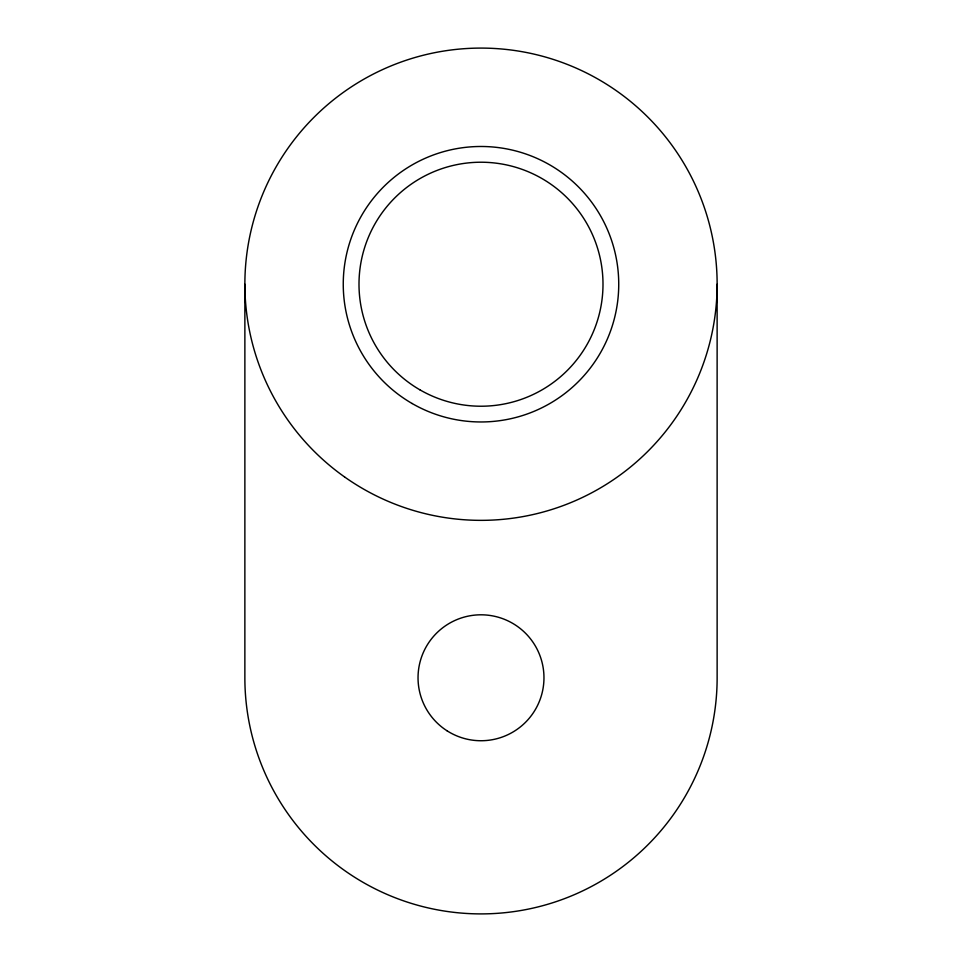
<?xml version="1.0" encoding="UTF-8"?>
<svg xmlns="http://www.w3.org/2000/svg" width="962" height="962" viewBox="0 0 962 962"><rect width="100%" height="100%" fill="white"/><g stroke="black" fill="none" stroke-linecap="round" stroke-linejoin="round"><path stroke-width="1.44" d="M244.877 284.223L244.865 677.765A236.135 236.135 0 0 0 481 913.9A236.135 236.135 0 0 0 717.135 677.765L717.123 284.223M419.997 389.875A121.994 121.994 0 0 0 602.994 284.223A121.994 121.994 0 0 0 419.997 178.571A121.994 121.994 0 0 0 419.997 389.875M412.121 403.511A137.746 137.746 0 0 0 618.734 284.223A137.746 137.746 0 0 0 412.121 164.935A137.746 137.746 0 0 0 412.121 403.511M344.576 476.948A236.123 236.123 0 0 0 716.125 306.012A236.123 236.123 0 0 0 382.311 69.709A236.123 236.123 0 0 0 344.576 476.948M447.102 730.831A62.963 62.963 0 0 0 543.903 680.591A62.963 62.963 0 0 0 451.996 621.885A62.963 62.963 0 0 0 447.102 730.831"/></g></svg>
